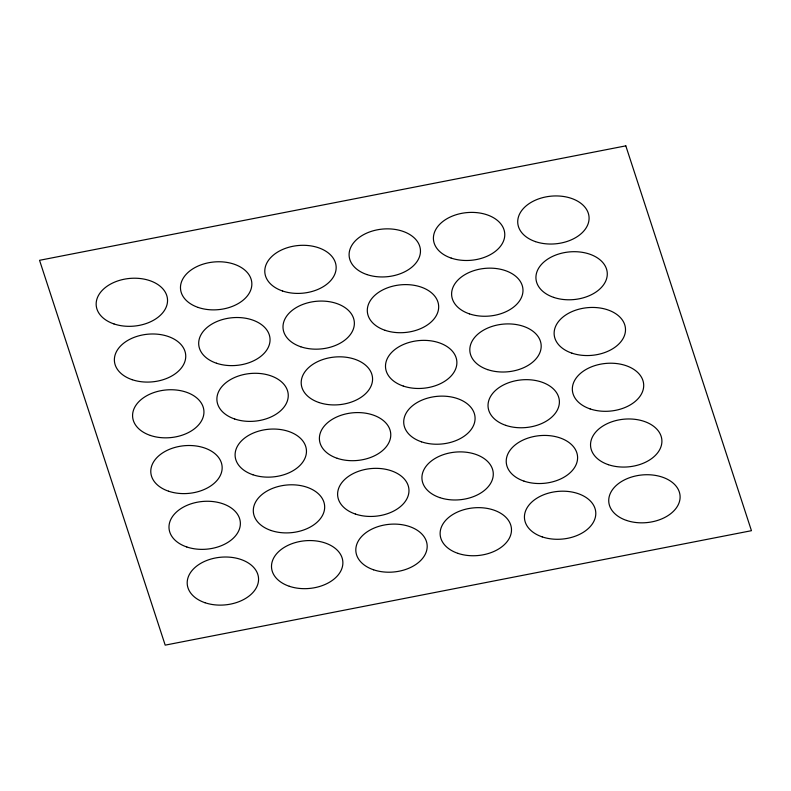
<?xml version="1.0" encoding="UTF-8"?>
<svg xmlns="http://www.w3.org/2000/svg" width="791" height="791" viewBox="0 0 791 791"><rect width="100%" height="100%" fill="white"/><g stroke="black" fill="none" stroke-linecap="round" stroke-linejoin="round"><path stroke-width="1.19" d="M625.81 145.86L39.55 260.308L165.19 645.14L751.45 530.692L625.81 145.86M535.507 241.641A35.773 23.938 -5.2 0 0 589.087 218.237A35.773 23.938 -5.2 0 0 535.606 200.083A35.773 23.938 -5.2 0 0 535.507 241.641M553.71 297.396A35.773 23.938 -5.2 0 0 607.29 273.993A35.773 23.938 -5.2 0 0 553.809 255.839A35.773 23.938 -5.2 0 0 553.71 297.396M571.913 353.152A35.773 23.938 -5.2 0 0 625.503 329.748A35.773 23.938 -5.2 0 0 572.012 311.595A35.773 23.938 -5.2 0 0 571.913 353.152M590.126 408.917A35.773 23.938 -5.2 0 0 643.706 385.514A35.773 23.938 -5.2 0 0 590.215 367.36A35.773 23.938 -5.2 0 0 590.126 408.917M608.328 464.673A35.773 23.938 -5.2 0 0 661.909 441.269A35.773 23.938 -5.2 0 0 608.417 423.116A35.773 23.938 -5.2 0 0 608.328 464.673M626.531 520.438A35.773 23.938 -5.2 0 0 680.112 497.025A35.773 23.938 -5.2 0 0 626.63 478.871A35.773 23.938 -5.2 0 0 626.531 520.438M451.196 258.093A35.773 23.938 -5.2 0 0 504.777 234.69A35.773 23.938 -5.2 0 0 451.295 216.536A35.773 23.938 -5.2 0 0 451.196 258.093M469.399 313.859A35.773 23.938 -5.2 0 0 522.989 290.445A35.773 23.938 -5.2 0 0 469.498 272.302A35.773 23.938 -5.2 0 0 469.399 313.859M487.602 369.615A35.773 23.938 -5.2 0 0 541.192 346.211A35.773 23.938 -5.2 0 0 487.701 328.057A35.773 23.938 -5.2 0 0 487.602 369.615M505.815 425.37A35.773 23.938 -5.2 0 0 559.395 401.966A35.773 23.938 -5.2 0 0 505.904 383.813A35.773 23.938 -5.2 0 0 505.815 425.37M524.018 481.136A35.773 23.938 -5.2 0 0 577.598 457.732A35.773 23.938 -5.2 0 0 524.107 439.578A35.773 23.938 -5.2 0 0 524.018 481.136M542.221 536.891A35.773 23.938 -5.2 0 0 595.801 513.488A35.773 23.938 -5.2 0 0 542.319 495.334A35.773 23.938 -5.2 0 0 542.221 536.891M366.886 274.556A35.773 23.938 -5.2 0 0 420.466 251.152A35.773 23.938 -5.2 0 0 366.984 232.999A35.773 23.938 -5.2 0 0 366.886 274.556M385.088 330.312A35.773 23.938 -5.2 0 0 438.679 306.908A35.773 23.938 -5.2 0 0 385.187 288.755A35.773 23.938 -5.2 0 0 385.088 330.312M403.301 386.077A35.773 23.938 -5.2 0 0 456.882 362.664A35.773 23.938 -5.2 0 0 403.39 344.51A35.773 23.938 -5.2 0 0 403.301 386.077M421.504 441.833A35.773 23.938 -5.2 0 0 475.084 418.429A35.773 23.938 -5.2 0 0 421.593 400.276A35.773 23.938 -5.2 0 0 421.504 441.833M439.707 497.588A35.773 23.938 -5.2 0 0 493.287 474.185A35.773 23.938 -5.2 0 0 439.806 456.031A35.773 23.938 -5.2 0 0 439.707 497.588M457.91 553.354A35.773 23.938 -5.2 0 0 511.49 529.95A35.773 23.938 -5.2 0 0 458.009 511.797A35.773 23.938 -5.2 0 0 457.91 553.354M282.575 291.009A35.773 23.938 -5.2 0 0 336.165 267.605A35.773 23.938 -5.2 0 0 282.674 249.452A35.773 23.938 -5.2 0 0 282.575 291.009M300.788 346.774A35.773 23.938 -5.2 0 0 354.368 323.371A35.773 23.938 -5.2 0 0 300.877 305.217A35.773 23.938 -5.2 0 0 300.788 346.774M318.991 402.53A35.773 23.938 -5.2 0 0 372.571 379.126A35.773 23.938 -5.2 0 0 319.08 360.973A35.773 23.938 -5.2 0 0 318.991 402.53M337.193 458.296A35.773 23.938 -5.2 0 0 390.774 434.882A35.773 23.938 -5.2 0 0 337.292 416.728A35.773 23.938 -5.2 0 0 337.193 458.296M355.396 514.051A35.773 23.938 -5.2 0 0 408.977 490.647A35.773 23.938 -5.2 0 0 355.495 472.494A35.773 23.938 -5.2 0 0 355.396 514.051M373.599 569.807A35.773 23.938 -5.2 0 0 427.189 546.403A35.773 23.938 -5.2 0 0 373.698 528.25A35.773 23.938 -5.2 0 0 373.599 569.807M198.264 307.472A35.773 23.938 -5.2 0 0 251.854 284.068A35.773 23.938 -5.2 0 0 198.363 265.914A35.773 23.938 -5.2 0 0 198.264 307.472M216.477 363.227A35.773 23.938 -5.2 0 0 270.057 339.823A35.773 23.938 -5.2 0 0 216.566 321.67A35.773 23.938 -5.2 0 0 216.477 363.227M234.68 418.993A35.773 23.938 -5.2 0 0 288.26 395.589A35.773 23.938 -5.2 0 0 234.769 377.436A35.773 23.938 -5.2 0 0 234.68 418.993M252.883 474.748A35.773 23.938 -5.2 0 0 306.463 451.345A35.773 23.938 -5.2 0 0 252.982 433.191A35.773 23.938 -5.2 0 0 252.883 474.748M271.086 530.504A35.773 23.938 -5.2 0 0 324.676 507.1A35.773 23.938 -5.2 0 0 271.184 488.947A35.773 23.938 -5.2 0 0 271.086 530.504M289.288 586.269A35.773 23.938 -5.2 0 0 342.879 562.866A35.773 23.938 -5.2 0 0 289.387 544.712A35.773 23.938 -5.2 0 0 289.288 586.269M113.963 323.934A35.773 23.938 -5.2 0 0 167.544 300.521A35.773 23.938 -5.2 0 0 114.052 282.367A35.773 23.938 -5.2 0 0 113.963 323.934M132.166 379.69A35.773 23.938 -5.2 0 0 185.747 356.286A35.773 23.938 -5.2 0 0 132.255 338.133A35.773 23.938 -5.2 0 0 132.166 379.69M150.369 435.445A35.773 23.938 -5.2 0 0 203.949 412.042A35.773 23.938 -5.2 0 0 150.468 393.888A35.773 23.938 -5.2 0 0 150.369 435.445M168.572 491.211A35.773 23.938 -5.2 0 0 222.162 467.807A35.773 23.938 -5.2 0 0 168.671 449.654A35.773 23.938 -5.2 0 0 168.572 491.211M186.775 546.967A35.773 23.938 -5.2 0 0 240.365 523.563A35.773 23.938 -5.2 0 0 186.874 505.409A35.773 23.938 -5.2 0 0 186.775 546.967M204.988 602.722A35.773 23.938 -5.2 0 0 258.568 579.319A35.773 23.938 -5.2 0 0 205.077 561.165A35.773 23.938 -5.2 0 0 204.988 602.722"/></g></svg>
